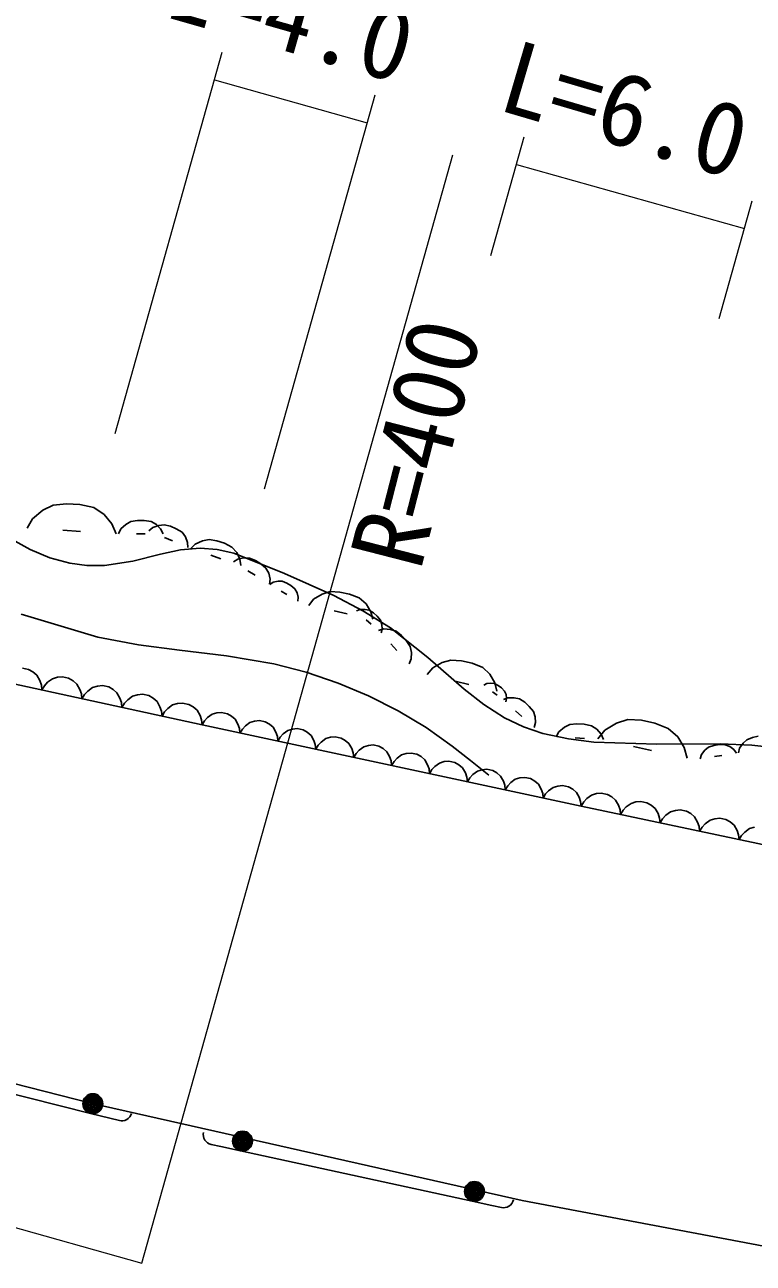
# Model space of a CAD drawing. Units: millimetres, scale not verified. Extents: x 40000 to 680000, y 20000 to 380000.
# Drawn here: x 160456 to 178711, y 288940 to 319970 of the extents above; entities that cross this region are included whole.
import ezdxf
from ezdxf.enums import TextEntityAlignment as Align

# ---------------------------------------------------------------- set-up
doc = ezdxf.new("R2010")
doc.units = ezdxf.units.MM
doc.header["$LTSCALE"] = 1000
doc.linetypes.add('CHAIN', pattern=[18.5, 12, -1.5, 3.5, -1.5])
for name, color, linetype, lineweight in [('M-BGD', 7, 'Continuous', 25), ('M-BMK', 2, 'CHAIN', 13), ('M-STR-HTXT', 7, 'Continuous', 13)]:
    doc.layers.add(name, color=color, linetype=linetype, lineweight=lineweight)
doc.styles.add('ＭＳ ゴシック', font='')
doc.styles.get('ＭＳ ゴシック').set_extended_font_data('MS Gothic')

msp = doc.modelspace()

# ---------------------------------------------------------------- linework, layer by layer
at = {"layer": 'M-BGD'}
for p, q in [((160907, 307805), (161167, 307934)), ((161167, 307934), (161500, 307970)), ((161500, 307970), (161835, 307949)), ((161835, 307949), (162184, 307871)), ((162184, 307871), (162442, 307703)), ((160594, 306821), (159212, 307576)), ((160515, 307358), (160647, 307591)), ((160647, 307591), (160907, 307805)), ((162442, 307703), (162641, 307467)), ((162986, 307452), (163112, 307524)), ((163112, 307524), (163277, 307552)), ((163277, 307552), (163444, 307552)), ((163444, 307552), (163620, 307524)), ((163620, 307524), (163754, 307449)), ((161855, 307275), (161408, 307303)), ((162641, 307467), (162749, 307219)), ((162805, 307217), (162863, 307337)), ((162863, 307337), (162986, 307452)), ((163475, 307217), (163252, 307217)), ((163567, 307290), (163664, 307373)), ((163664, 307373), (163814, 307427)), ((163754, 307449), (163860, 307337)), ((163814, 307427), (163951, 307443)), ((163860, 307337), (163922, 307217)), ((163951, 307443), (164106, 307406)), ((164106, 307406), (164253, 307343)), ((164253, 307343), (164396, 307253)), ((164396, 307253), (164485, 307137)), ((164154, 307038), (163958, 307122)), ((164485, 307137), (164536, 306999)), ((164536, 306999), (164545, 306871)), ((164615, 306844), (164726, 306957)), ((164726, 306957), (164907, 307040)), ((164907, 307040), (165075, 307075)), ((165075, 307075), (165271, 307044)), ((165271, 307044), (165460, 306981)), ((165460, 306981), (165647, 306884)), ((161085, 306618), (160594, 306821)), ((161583, 306477), (161085, 306618)), ((163861, 306705), (163163, 306533)), ((164357, 306812), (163861, 306705)), ((164853, 306856), (164357, 306812)), ((165279, 306824), (164853, 306856)), ((165369, 306593), (165117, 306677)), ((165694, 306732), (165279, 306824)), ((165647, 306884), (165770, 306749)), ((165684, 306513), (165792, 306581)), ((166964, 306225), (165694, 306732)), ((165770, 306749), (165847, 306584)), ((165792, 306581), (165949, 306613)), ((165847, 306584), (165871, 306425)), ((165949, 306613), (166087, 306609)), ((166087, 306609), (166235, 306549)), ((162015, 306419), (161583, 306477)), ((162456, 306421), (162015, 306419)), ((163163, 306533), (162456, 306421)), ((166229, 306178), (166047, 306289)), ((166235, 306549), (166371, 306465)), ((166371, 306465), (166500, 306355)), ((166500, 306355), (166572, 306226)), ((166572, 306226), (166602, 306082)), ((166602, 306082), (166592, 305954)), ((166601, 305949), (166682, 306002)), ((166682, 306002), (166802, 306027)), ((166802, 306027), (166908, 306026)), ((166908, 306026), (167021, 305981)), ((168197, 305667), (166964, 306225)), ((167021, 305981), (167126, 305919)), ((167019, 305698), (166880, 305781)), ((167126, 305919), (167225, 305835)), ((167225, 305835), (167281, 305738)), ((167281, 305738), (167305, 305628)), ((167692, 305577), (167905, 305703)), ((167905, 305703), (168108, 305768)), ((168108, 305768), (168354, 305757)), ((168930, 305288), (168197, 305667)), ((168354, 305757), (168595, 305704)), ((168595, 305704), (168839, 305609)), ((167305, 305628), (167299, 305530)), ((167571, 305422), (167692, 305577)), ((168839, 305609), (169008, 305459)), ((169008, 305459), (169126, 305265)), ((160362, 305199), (162286, 304627)), ((168534, 305213), (168213, 305283)), ((168768, 305282), (168859, 305319)), ((168859, 305319), (168984, 305321)), ((169622, 304864), (168930, 305288)), ((168984, 305321), (169089, 305300)), ((169137, 304951), (169014, 305061)), ((169089, 305300), (169193, 305234)), ((169126, 305265), (169176, 305073)), ((169193, 305234), (169285, 305151)), ((169285, 305151), (169369, 305049)), ((169369, 305049), (169405, 304942)), ((169320, 304794), (169450, 304833)), ((169409, 304828), (169384, 304731)), ((169405, 304942), (169409, 304828)), ((169450, 304833), (169621, 304820)), ((169621, 304820), (169761, 304775)), ((170559, 304118), (169622, 304864)), ((169761, 304775), (169896, 304671)), ((164898, 302428), (154861, 304617)), ((162286, 304627), (163302, 304434)), ((163302, 304434), (164330, 304301)), ((169781, 304292), (169627, 304459)), ((169896, 304671), (170011, 304545)), ((170011, 304545), (170111, 304394)), ((164330, 304301), (165512, 304158)), ((165512, 304158), (166697, 303954)), ((170111, 304394), (170147, 304242)), ((170147, 304242), (170136, 304085)), ((171463, 303323), (170559, 304118)), ((160552, 303818), (160396, 303852)), ((160661, 303754), (160552, 303818)), ((166697, 303954), (167506, 303746)), ((170136, 304085), (170088, 303957)), ((170541, 303690), (170678, 303855)), ((170678, 303855), (170913, 303988)), ((170913, 303988), (171136, 304054)), ((171136, 304054), (171404, 304036)), ((171404, 304036), (171666, 303973)), ((171666, 303973), (171931, 303864)), ((171931, 303864), (172112, 303696)), ((160759, 303670), (160661, 303754)), ((160832, 303538), (160759, 303670)), ((160871, 303427), (160832, 303538)), ((161028, 303496), (160949, 303410)), ((161150, 303585), (161028, 303496)), ((161274, 303621), (161150, 303585)), ((161400, 303633), (161274, 303621)), ((161555, 303599), (161400, 303633)), ((161665, 303535), (161555, 303599)), ((161762, 303451), (161665, 303535)), ((167506, 303746), (168308, 303477)), ((171588, 303438), (171239, 303522)), ((172112, 303696), (172236, 303481)), ((172236, 303481), (172287, 303271)), ((160884, 303304), (160871, 303427)), ((160949, 303410), (160884, 303304)), ((161836, 303319), (161762, 303451)), ((161875, 303208), (161836, 303319)), ((161887, 303085), (161875, 303208)), ((161953, 303191), (161887, 303085)), ((162032, 303277), (161953, 303191)), ((162154, 303366), (162032, 303277)), ((162277, 303402), (162154, 303366)), ((162403, 303414), (162277, 303402)), ((162559, 303380), (162403, 303414)), ((162669, 303316), (162559, 303380)), ((162766, 303232), (162669, 303316)), ((162840, 303100), (162766, 303232)), ((163281, 303183), (163157, 303147)), ((163407, 303195), (163281, 303183)), ((163563, 303161), (163407, 303195)), ((168308, 303477), (169071, 303159)), ((171958, 302937), (171463, 303323)), ((171957, 303426), (172031, 303464)), ((172031, 303464), (172135, 303475)), ((172135, 303475), (172225, 303464)), ((172292, 303175), (172180, 303258)), ((172225, 303464), (172318, 303416)), ((172318, 303416), (172402, 303354)), ((172402, 303354), (172480, 303274)), ((172480, 303274), (172518, 303186)), ((172518, 303186), (172529, 303090)), ((162879, 302989), (162840, 303100)), ((162891, 302866), (162879, 302989)), ((162956, 302972), (162891, 302866)), ((163035, 303058), (162956, 302972)), ((163157, 303147), (163035, 303058)), ((163672, 303097), (163563, 303161)), ((163770, 303013), (163672, 303097)), ((163843, 302881), (163770, 303013)), ((163882, 302770), (163843, 302881)), ((164161, 302928), (164039, 302839)), ((164285, 302964), (164161, 302928)), ((164411, 302976), (164285, 302964)), ((164566, 302942), (164411, 302976)), ((164676, 302878), (164566, 302942)), ((164773, 302794), (164676, 302878)), ((169071, 303159), (169816, 302783)), ((172481, 302604), (171958, 302937)), ((172450, 303061), (172565, 303107)), ((172529, 303090), (172515, 303007)), ((172565, 303107), (172721, 303109)), ((172721, 303109), (172853, 303080)), ((172853, 303080), (172984, 302996)), ((172984, 302996), (173099, 302892)), ((173099, 302892), (173202, 302763)), ((163895, 302647), (163882, 302770)), ((163960, 302753), (163895, 302647)), ((164039, 302839), (163960, 302753)), ((164847, 302662), (164773, 302794)), ((164886, 302551), (164847, 302662)), ((164898, 302428), (164886, 302551)), ((165034, 302610), (164960, 302529)), ((165149, 302694), (165034, 302610)), ((165266, 302729), (165149, 302694)), ((165385, 302741), (165266, 302729)), ((165533, 302709), (165385, 302741)), ((165637, 302650), (165533, 302709)), ((165729, 302570), (165637, 302650)), ((165799, 302446), (165729, 302570)), ((169816, 302783), (170511, 302363)), ((172951, 302381), (172481, 302604)), ((172911, 302642), (172757, 302782)), ((173202, 302763), (173247, 302627)), ((173247, 302627), (173251, 302484)), ((175283, 302470), (175567, 302560)), ((175567, 302560), (175908, 302544)), ((164960, 302529), (164898, 302428)), ((174398, 300392), (164898, 302428)), ((165836, 302341), (165799, 302446)), ((165848, 302224), (165836, 302341)), ((165910, 302325), (165848, 302224)), ((165984, 302406), (165910, 302325)), ((166099, 302491), (165984, 302406)), ((166216, 302525), (166099, 302491)), ((166335, 302537), (166216, 302525)), ((166483, 302506), (166335, 302537)), ((166586, 302446), (166483, 302506)), ((166679, 302367), (166586, 302446)), ((166749, 302242), (166679, 302367)), ((166786, 302138), (166749, 302242)), ((167049, 302287), (166934, 302203)), ((167166, 302322), (167049, 302287)), ((167285, 302334), (167166, 302322)), ((167432, 302302), (167285, 302334)), ((167536, 302243), (167432, 302302)), ((167629, 302163), (167536, 302243)), ((170511, 302363), (171170, 301896)), ((173440, 302216), (172951, 302381)), ((173251, 302484), (173218, 302363)), ((173770, 302130), (173840, 302254)), ((173840, 302254), (173978, 302368)), ((173978, 302368), (174116, 302438)), ((174116, 302438), (174293, 302457)), ((174293, 302457), (174471, 302446)), ((174471, 302446), (174656, 302406)), ((174656, 302406), (174794, 302317)), ((174794, 302317), (174899, 302192)), ((174818, 302080), (174988, 302294)), ((174988, 302294), (175283, 302470)), ((175908, 302544), (176243, 302470)), ((176243, 302470), (176583, 302337)), ((176583, 302337), (176818, 302128)), ((166798, 302021), (166786, 302138)), ((166860, 302122), (166798, 302021)), ((166934, 302203), (166860, 302122)), ((167699, 302039), (167629, 302163)), ((167736, 301934), (167699, 302039)), ((167748, 301817), (167736, 301934)), ((167884, 301999), (167810, 301918)), ((167999, 302084), (167884, 301999)), ((168116, 302118), (167999, 302084)), ((168235, 302130), (168116, 302118)), ((168382, 302098), (168235, 302130)), ((168486, 302039), (168382, 302098)), ((168579, 301960), (168486, 302039)), ((168649, 301835), (168579, 301960)), ((169185, 301926), (169066, 301915)), ((169332, 301895), (169185, 301926)), ((174078, 302076), (173440, 302216)), ((174719, 301997), (174078, 302076)), ((174482, 302088), (174245, 302102)), ((176299, 301944), (174719, 301997)), ((174899, 302192), (174957, 302061)), ((177881, 301951), (176299, 301944)), ((176818, 302128), (176982, 301858)), ((177723, 301912), (177859, 301933)), ((177859, 301933), (178005, 301932)), ((178672, 301921), (177881, 301951)), ((178005, 301932), (178124, 301888)), ((178369, 301846), (178455, 301969)), ((178455, 301969), (178552, 302056)), ((178552, 302056), (178691, 302112)), ((178691, 302112), (178837, 302143)), ((167810, 301918), (167748, 301817)), ((168686, 301730), (168649, 301835)), ((168698, 301614), (168686, 301730)), ((168760, 301715), (168698, 301614)), ((168834, 301796), (168760, 301715)), ((168949, 301880), (168834, 301796)), ((169066, 301915), (168949, 301880)), ((169436, 301835), (169332, 301895)), ((169529, 301756), (169436, 301835)), ((169599, 301632), (169529, 301756)), ((169636, 301527), (169599, 301632)), ((169899, 301677), (169784, 301592)), ((170016, 301711), (169899, 301677)), ((170135, 301723), (170016, 301711)), ((170282, 301691), (170135, 301723)), ((170386, 301632), (170282, 301691)), ((170478, 301552), (170386, 301632)), ((171170, 301896), (171625, 301540)), ((176158, 301787), (175711, 301884)), ((176982, 301858), (177052, 301591)), ((177381, 301581), (177414, 301686)), ((177414, 301686), (177499, 301794)), ((177499, 301794), (177592, 301869)), ((177592, 301869), (177723, 301912)), ((177926, 301665), (177744, 301637)), ((178124, 301888), (178224, 301810)), ((178224, 301810), (178289, 301720)), ((178340, 301730), (178369, 301846)), ((179445, 301832), (178672, 301921)), ((169648, 301410), (169636, 301527)), ((169710, 301511), (169648, 301410)), ((169784, 301592), (169710, 301511)), ((170549, 301428), (170478, 301552)), ((170586, 301323), (170549, 301428)), ((170598, 301206), (170586, 301323)), ((170659, 301307), (170598, 301206)), ((170734, 301388), (170659, 301307)), ((170849, 301473), (170734, 301388)), ((170966, 301508), (170849, 301473)), ((171085, 301519), (170966, 301508)), ((171232, 301488), (171085, 301519)), ((171336, 301428), (171232, 301488)), ((171428, 301349), (171336, 301428)), ((171499, 301225), (171428, 301349)), ((171625, 301540), (172081, 301168)), ((172035, 301316), (171916, 301304)), ((172182, 301284), (172035, 301316)), ((171536, 301120), (171499, 301225)), ((171548, 301003), (171536, 301120)), ((171609, 301104), (171548, 301003)), ((171684, 301185), (171609, 301104)), ((171799, 301269), (171684, 301185)), ((171916, 301304), (171799, 301269)), ((172286, 301225), (172182, 301284)), ((172378, 301145), (172286, 301225)), ((172449, 301021), (172378, 301145)), ((172486, 300916), (172449, 301021)), ((172749, 301066), (172634, 300981)), ((172866, 301100), (172749, 301066)), ((172985, 301112), (172866, 301100)), ((173132, 301081), (172985, 301112)), ((173236, 301021), (173132, 301081)), ((173328, 300942), (173236, 301021)), ((172498, 300799), (172486, 300916)), ((172559, 300900), (172498, 300799)), ((172634, 300981), (172559, 300900)), ((173399, 300817), (173328, 300942)), ((173436, 300713), (173399, 300817)), ((173448, 300596), (173436, 300713)), ((173509, 300697), (173448, 300596)), ((173584, 300778), (173509, 300697)), ((173699, 300862), (173584, 300778)), ((173815, 300897), (173699, 300862)), ((173935, 300909), (173815, 300897)), ((174082, 300877), (173935, 300909)), ((174186, 300818), (174082, 300877)), ((174278, 300738), (174186, 300818)), ((174348, 300614), (174278, 300738)), ((174780, 300707), (174658, 300670)), ((174904, 300719), (174780, 300707)), ((175058, 300687), (174904, 300719)), ((175166, 300625), (175058, 300687)), ((174386, 300509), (174348, 300614)), ((174398, 300392), (174386, 300509)), ((174462, 300498), (174398, 300392)), ((181328, 298924), (174398, 300392)), ((174539, 300582), (174462, 300498)), ((174658, 300670), (174539, 300582)), ((175262, 300543), (175166, 300625)), ((175336, 300413), (175262, 300543)), ((175375, 300304), (175336, 300413)), ((175648, 300461), (175529, 300372)), ((175770, 300497), (175648, 300461)), ((175894, 300510), (175770, 300497)), ((176048, 300477), (175894, 300510)), ((176156, 300415), (176048, 300477)), ((176252, 300333), (176156, 300415)), ((175388, 300182), (175375, 300304)), ((175451, 300288), (175388, 300182)), ((175529, 300372), (175451, 300288)), ((176326, 300204), (176252, 300333)), ((176365, 300094), (176326, 300204)), ((176378, 299973), (176365, 300094)), ((176441, 300078), (176378, 299973)), ((176519, 300163), (176441, 300078)), ((176638, 300251), (176519, 300163)), ((176760, 300287), (176638, 300251)), ((176884, 300300), (176760, 300287)), ((177038, 300267), (176884, 300300)), ((177146, 300206), (177038, 300267)), ((177242, 300123), (177146, 300206)), ((177316, 299994), (177242, 300123)), ((177750, 300078), (177628, 300041)), ((177874, 300090), (177750, 300078)), ((178027, 300058), (177874, 300090)), ((177355, 299885), (177316, 299994)), ((177368, 299763), (177355, 299885)), ((177431, 299869), (177368, 299763)), ((177509, 299953), (177431, 299869)), ((177628, 300041), (177509, 299953)), ((178136, 299996), (178027, 300058)), ((178232, 299914), (178136, 299996)), ((178306, 299784), (178232, 299914)), ((178345, 299675), (178306, 299784)), ((178618, 299832), (178499, 299743)), ((178740, 299868), (178618, 299832)), ((178358, 299553), (178345, 299675)), ((178421, 299659), (178358, 299553)), ((178499, 299743), (178421, 299659)), ((162145, 292943), (157248, 294196)), ((162100, 292694), (158222, 293663)), ((162145, 292943), (172924, 290510)), ((162100, 292694), (162585, 292573)), ((163115, 292651), (163088, 292605)), ((163131, 292695), (163115, 292651)), ((162828, 292513), (162585, 292573)), ((162871, 292506), (162828, 292513)), ((162916, 292506), (162871, 292506)), ((162967, 292517), (162916, 292506)), ((163013, 292539), (162967, 292517)), ((163049, 292563), (163013, 292539)), ((163088, 292605), (163049, 292563)), ((164930, 292170), (164935, 292213)), ((164931, 292118), (164930, 292170)), ((164945, 292071), (164931, 292118)), ((164968, 292024), (164945, 292071)), ((164999, 291987), (164968, 292024)), ((165037, 291953), (164999, 291987)), ((165079, 291931), (165037, 291953)), ((165127, 291915), (165079, 291931)), ((165371, 291862), (165127, 291915)), ((165371, 291862), (165859, 291756)), ((171671, 290495), (165859, 291756)), ((171671, 290495), (172160, 290389)), ((172687, 290483), (172661, 290436)), ((172702, 290527), (172687, 290483)), ((191821, 286944), (172924, 290510)), ((172404, 290336), (172160, 290389)), ((172448, 290330), (172404, 290336)), ((172493, 290332), (172448, 290330)), ((172543, 290344), (172493, 290332)), ((172589, 290368), (172543, 290344)), ((172624, 290393), (172589, 290368)), ((172661, 290436), (172624, 290393))]:
    msp.add_line(p, q, dxfattribs=at)
for centre, radius in [((162161, 292936), 249), ((162161, 292936), 220), ((162161, 292936), 191), ((162161, 292936), 161), ((162161, 292936), 132), ((162161, 292936), 97.5), ((162161, 292936), 67.5), ((162161, 292936), 38.7), ((162161, 292936), 7.5), ((165912, 291999), 249), ((165912, 291999), 220), ((165912, 291999), 191), ((165912, 291999), 161), ((165912, 291999), 132), ((165912, 291999), 97.5), ((165912, 291999), 67.5), ((165912, 291999), 38.7), ((165912, 291999), 7.5), ((171724, 290738), 249), ((171724, 290738), 220), ((171724, 290738), 191), ((171724, 290738), 161), ((171724, 290738), 132), ((171724, 290738), 97.5), ((171724, 290738), 67.5), ((171724, 290738), 38.7), ((171724, 290738), 7.5)]:
    msp.add_circle(centre, radius, dxfattribs=at)
at = {"layer": 'M-BMK'}
msp.add_line((87096, 310478), (163392, 288940), dxfattribs=at)
at = {"layer": 'M-STR-HTXT'}
for p, q in [((162723, 309731), (165404, 319287)), ((165208, 318589), (169039, 317514)), ((166465, 308340), (169235, 318212)), ((172138, 314190), (172972, 317164)), ((163392, 288940), (171184, 316714)), ((172776, 316465), (178492, 314862)), ((177860, 312607), (178688, 315560))]:
    msp.add_line(p, q, dxfattribs=at)

# ---------------------------------------------------------------- texts
at = {"layer": 'M-STR-HTXT', "style": 'ＭＳ ゴシック'}
for s, rotation, p in [('L=4.0', 344.1, (163724, 319666)), ('L=6.0', 343.6, (172098, 317327)), ('R=400', 75.6, (170900, 306115))]:
    msp.add_text(s, height=1833, rotation=rotation, dxfattribs=at).set_placement(p, align=Align.BOTTOM_LEFT)

doc.saveas('drawing.dxf')
